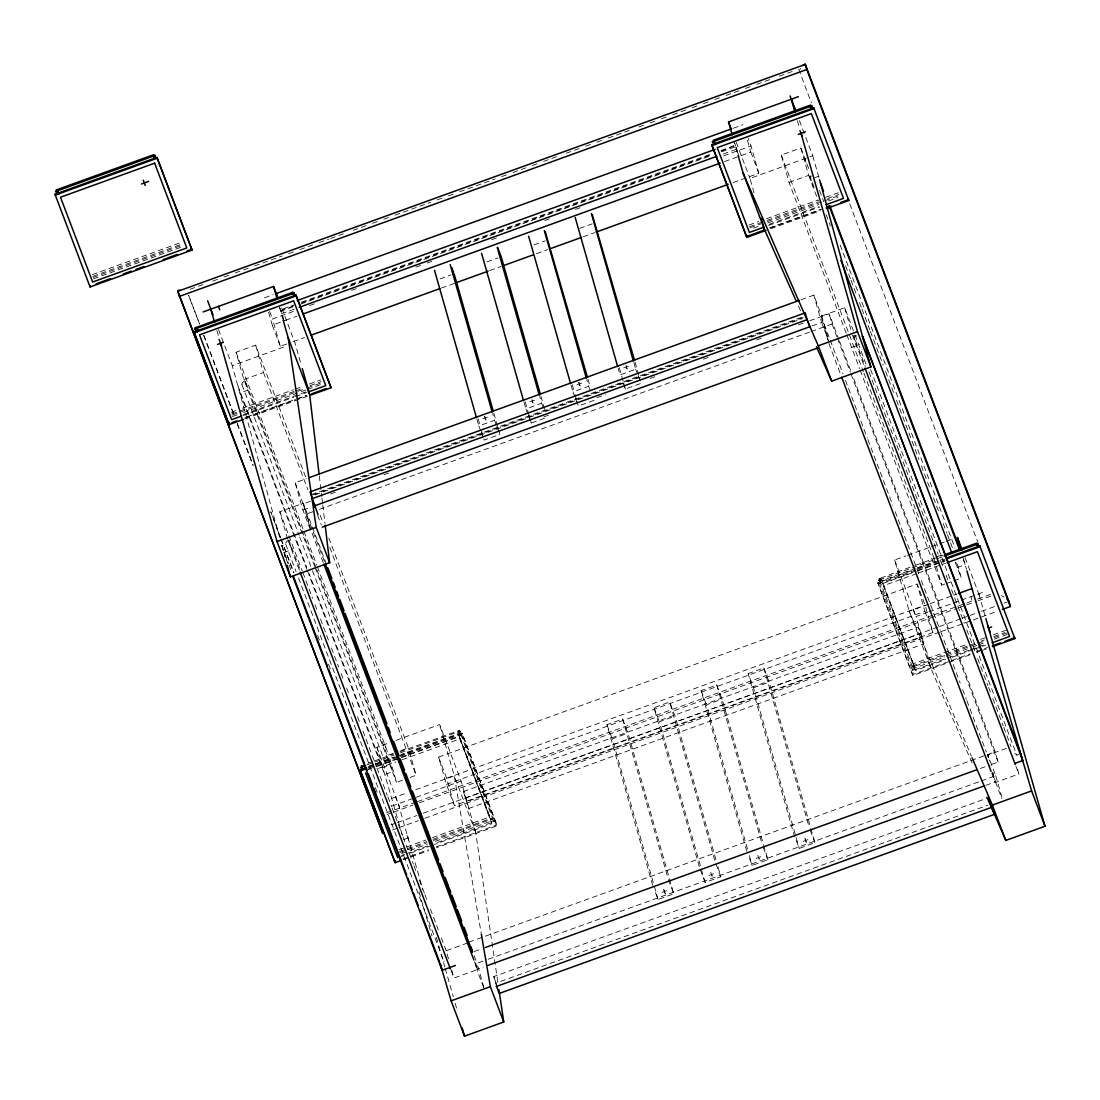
<?xml version="1.0" encoding="UTF-8"?>
<svg xmlns="http://www.w3.org/2000/svg" width="1100" height="1100" viewBox="0 0 1100 1100"><rect width="100%" height="100%" fill="white"/><g stroke="black" fill="none" stroke-linecap="round" stroke-linejoin="round"><path stroke-width="0.75" stroke-dasharray="5 3.75" d="M399.85 751.768L459.305 730.469L458.246 733.796L490.394 818.579L494.697 821.452L435.146 843.301M944.721 655.545L912.45 667.013L913.495 663.685L966.157 644.641M968.88 650.265L912.574 670.587L878.268 580.291L943.58 556.38M799.879 69.602L800.566 68.42M433.386 840.469L492.786 818.785L459.305 730.469M912.45 667.013L878.969 578.683L914.375 565.675M459.002 730.372L457.765 732.077L489.913 816.874L492.786 818.785M912.753 667.109L913.99 665.39L944.309 654.431M494.697 821.452L460.391 731.156L458.246 733.796L400.812 754.559M912.862 670.533L914.719 667.947L945.037 656.989M970.227 654.72L912.862 675.469L877.8 582.752L881.375 583.756L882.571 583.165L878.268 580.291M401.569 757.543L459.36 736.629L462.055 733.109L497.118 825.825L436.562 847.729M92.29 274.601L181.637 242.289M92.785 276.306L182.133 243.994M93.142 277.447L182.683 245.066M93.514 278.864L182.861 246.551M190.08 289.272L206.222 283.429M212.685 281.105L217.525 279.345M223.988 277.007L228.827 275.261M235.276 272.924L248.201 268.249M254.65 265.925L282.095 255.998M288.558 253.66L293.397 251.914M299.86 249.576L312.771 244.901M319.234 242.564L328.914 239.058M330.536 238.48L346.679 232.636M353.141 230.299L366.053 225.637M372.501 223.3L377.355 221.554M383.804 219.216L388.658 217.456M395.106 215.119L430.623 202.276M437.085 199.939L441.925 198.192M448.388 195.855L453.228 194.109M459.69 191.771L495.206 178.929M501.655 176.591L506.509 174.845M512.957 172.507L525.882 167.833M532.331 165.495L537.171 163.749M543.634 161.411L559.776 155.567M566.239 153.23L579.15 148.569M585.612 146.231L590.452 144.485M596.915 142.147L601.755 140.387M608.217 138.05L632.431 129.291M638.88 126.968L643.734 125.208M650.183 122.87L655.023 121.124M661.485 118.786L666.325 117.04M672.788 114.703L685.699 110.027M692.161 107.69L697.001 105.944M703.464 103.606L708.304 101.86M714.766 99.522L719.606 97.776M726.069 95.439L738.98 90.764M745.429 88.426L750.282 86.68M756.731 84.343L772.874 78.499M779.336 76.161L792.247 71.5M264.481 297.784L273.309 294.594M733.301 128.233L742.995 124.726M293.659 305.827L280.748 310.502L280.582 309.732L293.494 305.058M301.551 302.143L712.965 153.354M721.036 150.439L735.598 145.186L739.008 156.324L736.34 149.256L723.429 153.917M301.73 302.913L711.521 154.701M721.201 151.209L735.57 145.31M284.034 320.87L281.243 311.066L294.154 306.405M300.616 304.067L710.407 155.856M721.696 151.772L736.216 146.534M294.264 309.127L281.366 313.803L283.498 319.454M286.756 343.984L280.308 346.321L272.525 318.972L293.466 311.396M309.581 305.58L314.407 303.834M351.464 290.428L356.304 288.681M415.91 267.121L420.75 265.375M427.185 263.038L432.025 261.291M491.631 239.731L496.471 237.985M544.803 220.509L549.629 218.762M575.41 209.44L580.25 207.68M723.635 155.829L751.025 145.929L748.151 138.353M280.308 346.321L272.278 325.119L285.161 320.457M285.656 320.279L296.945 316.195M724.487 161.576L739.503 156.145M741.111 155.567L750.777 152.061L747.12 139.205M314.724 566.514L243.856 379.582L236.074 352.248L255.681 345.153L306.776 479.944M846.216 333.259L789.044 182.421L781.261 155.072L800.869 147.991L809.737 171.394M440.014 278.891L450.986 274.918M487.08 261.869L498.053 257.895M534.132 244.846L545.119 240.873M579.631 228.387L592.185 223.85M293.191 341.66L304.48 337.576M441.416 288.049L454.314 283.387M489.761 270.572L501.036 266.489M536.484 253.674L547.759 249.59M583.206 236.775L594.481 232.691M733.04 182.586L758.808 173.264L751.025 145.929M279.634 537.309L232.251 365.681L286.949 345.895M754.077 192.857L749.98 178.447L812.735 155.746L804.87 135.011M243.856 379.582L263.478 372.487L255.681 345.153M789.044 182.421L808.651 175.326L800.869 147.991M316.181 567.944L245.08 380.366A8.346 3.548 -20.8 0 0 242 384.739L238.081 386.155L306.749 567.325M814.646 177.678L818.565 176.248L819.789 179.465M231.303 412.252L236.087 410.52M242.468 408.21L293.521 389.744M295.116 389.166L303.091 386.279M309.471 383.982L320.65 379.94M749.031 225.019L758.601 221.554M766.576 218.666L817.63 200.2M825.605 197.312L838.365 192.706M231.784 413.957L294.002 391.462M295.597 390.885L303.586 387.998M309.966 385.688L321.131 381.645M749.513 226.724L760.678 222.681M767.058 220.371L818.111 201.905M827.695 198.454L838.86 194.411M232.141 415.099L238.549 412.789M240.144 412.211L305.69 388.493M307.299 387.915L321.681 382.717M749.87 227.865L761.062 223.809M767.456 221.499L823.419 201.259M825.014 200.681L839.41 195.484M232.512 416.529L237.298 414.796M243.678 412.486L305.91 389.978M307.505 389.4L323.455 383.639M753.431 228.126L758.216 226.394M767.786 222.942L818.854 204.476M828.424 201.011L837.994 197.546M243.458 414.466L305.882 391.889M769.189 224.331L818.812 206.387M242.811 415.621L293.879 397.155M295.474 396.578L306.639 392.549M768.529 225.5L819.582 207.034M246.854 416.941L295.226 399.451M296.821 398.874L306.405 395.409M769.409 227.961L820.889 209.344M244.764 418L295.749 399.561M297.344 398.984L306.9 395.519M770.454 227.879L821.439 209.44M244.998 418.853L308.743 395.808M770.701 228.731L820.091 210.87M310.379 529.746L302.913 510.056L295.13 482.721L306.391 478.651M800.924 299.791L813.835 295.13L821.865 316.332L828.286 338.841M482.79 418.866L487.754 417.079M529.856 401.844L534.82 400.056M576.923 384.821L581.886 383.034M623.714 367.909L628.939 366.011M480.618 430.664L478.844 425.947L494.533 420.283L492.663 413.724M527.684 413.641L525.91 408.939L541.599 403.26L539.729 396.701M574.75 396.619L572.976 391.916L588.665 386.237L586.795 379.679M633.861 362.656L635.717 369.215L620.029 374.894L618.173 368.335M311.231 494.67L803.179 316.759M313.005 494.849L803.344 317.529M315.123 494.849L802.23 318.684M287.581 539.082L279.785 511.748L303.325 503.236L326.04 563.173M828.011 340.34L821.136 316.209L844.662 307.697L854.384 333.341M309.581 526.433L303.16 503.924L311.245 500.995M330.632 493.982L335.486 492.236M383.955 474.705L388.809 472.945M543.757 416.914L548.584 415.168M596.956 397.678L605.344 394.639M650.155 378.441L654.995 376.695M703.354 359.191L708.194 357.445M756.566 339.955L761.393 338.209M798.476 324.803L803.316 323.043M809.765 320.719L829.111 313.72L838.846 339.391M493.817 413.105L499.881 434.418L484.192 440.082L480.92 428.615M528.289 415.209L531.259 423.06L546.947 417.395M594.014 400.373L578.325 406.038L576.923 401.129M623.013 382.745L625.391 389.015L641.08 383.35L638.11 375.499M302.913 510.056L310.269 507.402M811.938 325.971L821.617 322.465L813.835 295.13M312.909 511.72L306.46 514.044L324.706 562.183M319.357 509.382L809.463 332.131M811.071 331.554L832.026 323.978L829.111 313.72M285.574 557.342L281.806 545.683L285.725 544.266A8.346 3.548 -20.8 0 1 288.021 540.444M283.759 552.516L291.596 549.684L288.805 539.894L300.382 570.419M851.056 347.6L859.609 344.506M402.105 834.501L376.888 747.244L389.579 742.651M396.041 740.314L439.643 724.543L461.079 781.082L475.681 832.343L497.97 983.043M972.043 762.905L930.641 667.796L909.219 611.27L894.616 560.01L905.878 555.926M907.486 555.349L930.023 547.209M931.631 546.618L938.066 544.294M939.675 543.716L944.501 541.97M946.11 541.379L952.545 539.055M402.572 780.161L396.536 782.348L388.754 755.013L393.277 753.362M400.812 750.64L408.361 747.918L328.68 537.707M944.735 584.086L941.724 585.186L933.928 557.837L941.476 555.115M367.868 763.331L372.666 761.585M374.261 761.008L393.456 754.077M915.97 565.098L943.154 555.266M366.822 764.968L373.684 762.479M374.797 762.094L393.951 755.164M400.331 752.854L460.116 731.211M368.899 766.109L373.697 764.376M375.293 763.799L394.433 756.869M878.611 579.865L881.843 580.594L915.351 568.48M916.946 567.902L934.491 561.55M368.046 767.112L374.413 764.803M376.007 764.225L398.31 756.168M399.905 755.59L462.055 733.109L497.118 825.825M911.268 570.652L877.8 582.752L912.862 675.469M917.634 568.342L938.355 560.862M939.936 560.285L943.126 559.13M368.28 767.965L398.558 757.02M400.152 756.442L462.289 733.961M878.048 583.605L916.286 569.786M917.881 569.209L944.969 559.405M368.033 769.244L374.426 766.934M376.021 766.356L399.946 757.707M401.541 757.13L458.975 736.354L460.556 731.362M916.08 571.038L882.571 583.165L914.719 667.947L912.629 674.616L969.98 653.868M917.675 570.474L944.804 560.656M367.84 769.725L371.058 768.57M377.479 766.246L399.96 758.12M882.365 583.66L916.08 571.464M917.689 570.886L940.156 562.746M941.765 562.169L944.982 561.014M378.345 768.35L395.89 761.997M402.27 759.688L459.704 738.925L491.851 823.707L434.418 844.484M916.809 573.609L883.3 585.723L915.447 670.519L945.766 659.546M918.404 573.031L940.747 564.946M942.343 564.369L945.532 563.227M316.8 569.539L389.73 761.929A8.346 3.548 -20.8 0 0 386.65 766.301L382.717 767.731L309.183 573.732M438.598 757.061L917.098 584.018L925.128 605.206L932.924 632.555L454.41 805.612L446.38 784.41L438.598 757.061L446.627 778.264L454.41 805.612M410.121 777.439L416.144 775.253L408.361 747.918M946.247 583.55L952.284 581.364M953.796 580.814L961.331 578.091L956.753 562.004M446.627 778.264L925.128 605.206M391.49 798.504L407.578 792.688M415.635 789.773L454.245 775.816L439.643 724.543M928.4 604.34L909.219 611.27L971.424 756.236M929.995 603.763L952.366 595.664M953.865 595.127L956.89 594.027M652.699 885.335L606.952 724.707L622.641 719.029L627.99 733.164L673.75 893.791L658.061 899.456L654.486 890.037M718.011 866.938L720.816 876.769L705.128 882.434L699.765 868.312L654.019 707.685L669.707 702.006L675.056 716.141L716.141 860.379M746.831 851.29L701.085 690.663L716.774 684.984L722.122 699.119L767.883 859.746L752.194 865.425L748.619 855.992M748.151 673.64L763.84 667.961L769.189 682.096L814.949 842.724L799.26 848.402L793.898 834.268L748.151 673.64L753.5 687.775L799.26 848.402M446.38 784.41L924.88 611.352L917.098 584.018M391.902 806.094L414.411 797.954M416.02 797.376L461.079 781.082M930.641 667.796L916.039 616.536L927.355 612.439M928.964 611.861L951.569 603.68M953.191 603.102L959.654 600.765M961.263 600.174L985.875 591.277M386.678 812.735L415.745 802.23M417.354 801.652L932.346 615.395M933.969 614.817L975.934 599.638M977.556 599.046L992.076 593.794M387.172 814.454L392.013 812.694M393.621 812.116L412.995 805.104M419.457 802.766L957.055 608.355M958.664 607.764L965.126 605.426M966.735 604.849L976.429 601.342M978.037 600.765L990.949 596.09M463.389 791.56L918.362 627.014L921.883 637.038L466.909 801.584L463.389 791.56L468.861 808.418L923.835 643.871L918.362 627.014M658.061 899.456L612.301 738.829L627.99 733.164M705.128 882.434L659.368 721.806L675.056 716.141M747.519 849.021L706.434 704.784L722.122 699.119M753.5 687.775L769.189 682.096M391.036 824.849L395.876 823.102M397.499 822.525L416.845 815.513M423.308 813.189L937.929 627.069M939.537 626.491L960.506 618.901M962.129 618.324L968.577 615.986M970.186 615.395L979.866 611.902M981.489 611.311L996.009 606.072M1004.066 603.144L1007.298 601.989M465.575 798.05L920.549 633.504M392.494 829.977L397.334 828.231M398.956 827.64L418.316 820.641M424.765 818.317L939.386 632.197M940.995 631.62L963.586 623.439M965.195 622.861L971.657 620.524M973.266 619.946L997.466 611.188M403.645 839.548L410.877 836.921M398.97 849.764L405.35 847.454M406.945 846.876L426.085 839.96M432.465 837.65L489.913 816.874M980.513 639.444L985.298 637.711M993.273 634.837L1007.628 629.64M399.451 851.469L405.831 849.159M407.426 848.595L426.58 841.665M432.96 839.355L490.394 818.579L492.553 819.074M945.904 653.854L974.614 643.459M980.994 641.149L984.184 640.007M993.768 636.543L1004.933 632.5M399.822 852.61L426.993 842.779M946.33 654.967L976.704 643.981M978.299 643.404L984.692 641.08M994.29 637.615L1007.077 632.995M401.775 853.463L427.309 844.223M435.284 841.349L491.123 821.15L494.354 821.879M946.633 656.411L967.367 648.918M973.747 646.607L976.938 645.452M978.532 644.875L986.508 641.987M994.496 639.1L1007.256 634.48M401.527 855.456L404.731 854.287M406.34 853.71L428.739 845.611M970.475 649.688L976.883 647.377M978.477 646.8L986.48 643.899M400.909 856.598L404.099 855.442M410.479 853.133L432.822 845.061M952.146 657.25L972.881 649.743M974.476 649.165L980.856 646.855M982.451 646.277L985.655 645.123M402.861 858.976L428.354 849.75M436.329 846.862L496.87 824.973L491.123 821.15L459.36 736.629M976.36 651.558L987.511 647.529M403.109 859.829L409.475 857.519M411.07 856.941L428.601 850.602M976.607 652.424L979.784 651.269M981.379 650.691L987.759 648.381M468.999 942.095L995.184 751.809L852.83 376.31M448.484 958.76L446.201 950.716L468.16 942.782M1006.362 748.385L987.539 755.191L988.914 760.018M474.141 951.555L480.59 949.218M980.361 768.474L990.041 764.981M991.65 764.39L998.099 762.066L995.184 751.809M1014.599 753.665A8.346 3.548 -20.8 0 1 1016.812 755.164L1020.745 753.747M661.925 892.416L667.15 890.519M708.991 875.394L713.941 873.593M756.058 858.371L761.008 856.584M803.124 841.349L808.074 839.561M483.904 987.415L477.029 963.298L486.709 959.791M488.317 959.214L979.646 781.523M981.255 780.945L995.734 775.706L987.704 754.504L989.532 760.939M483.67 987.607L476.781 969.444L483.244 967.106M985.793 785.359L995.486 781.852L992.736 772.2M451.11 970.489L453.984 978.065L477.524 969.554L475.228 961.51M991.691 772.915L995.335 782.526L1018.861 774.015L1016.565 765.971M496.581 986.384L493.79 976.58L988.969 797.5M497.31 986.617L495.976 983.084L987.924 805.159M879.202 578.394L881.361 578.889L913.99 665.39L912.423 670.381M280.582 309.732L281.243 311.066M881.843 580.594L878.969 578.683M1001.509 595.636L1004.025 597.039M798.476 306.199L801.928 314.009M798.71 69.162L811.36 102.946M849.777 203.885L977.955 542.424M799.425 120.642L804.265 133.416M965.112 557.727L979.976 596.956M963.339 559.845L965.154 564.658L957.316 567.49L955.914 562.595M819.514 190.492L823.763 201.726M840.166 245.011L955.034 548.006M826.128 214.61L830.362 225.816M845.543 265.829L850.396 278.63M851.001 280.239L857.065 296.244M859.499 302.637L861.314 307.45M861.919 309.045L869.811 329.849M870.416 331.457L883.162 365.076M885.582 371.47L894.08 393.882M896.514 400.29L918.954 459.511M921.388 465.905L929.885 488.317M933.515 497.929L939.593 513.934M943.236 523.531L946.866 533.143M947.471 534.737L953.549 550.743M811.662 176.083A8.346 3.548 -20.8 0 0 809.889 176.124L815.348 190.561M808.651 175.326L818.386 200.998M955.254 562.045L961.331 578.091M870.636 369.531L1016.812 755.164M854.989 334.936L866.525 365.379M868.959 371.786L938.19 554.428M940.624 560.835L943.662 568.851M946.096 575.259L949.121 583.261M951.555 589.669L964.315 623.315M966.735 629.723L975.246 652.149M977.666 658.556L987.992 685.795M988.598 687.404L990.426 692.202M992.86 698.61L1003.173 725.849M1003.791 727.457L1011.079 746.68M856.914 336.064A8.346 3.548 -20.8 0 0 853.683 335.844L865.26 366.382M852.459 335.046L864.394 366.534M1015.822 765.999L1018.861 774.015M781.261 155.072L863.376 371.704M863.981 373.312L933.928 557.837M846.835 334.854L859.609 368.555M860.214 370.164L941.724 585.186M839.451 341L852.225 374.701M832.026 323.978L836.894 336.806M837.499 338.415L850.273 372.116M850.891 373.725L998.099 762.066M821.136 316.209L829.634 338.649M830.239 340.244L842.999 373.89M845.433 380.297L867.295 437.979M867.9 439.574L892.801 505.257M895.221 511.665L918.912 574.145M921.346 580.566L940.17 630.231M940.775 631.826L960.218 683.1M962.638 689.507L966.281 699.119M966.886 700.714L986.329 751.987M821.617 322.465L829.084 342.155M995.486 781.852L1001.798 798.504M828.919 343.558L841.074 375.595M750.777 152.061L758.808 173.264M924.88 611.352L932.924 632.555M736.285 142.326L749.98 178.447M894.616 560.01L916.039 616.536M735.721 145.956L734.388 142.422L737.674 153.959M635.717 369.215L637.505 373.931M810.191 830.156L814.949 842.724M626.423 366.919L627.234 369.078M804.829 838.282L806.286 842.133M588.665 386.237L591.635 394.089M763.125 847.179L767.883 859.746M701.085 690.663L706.434 704.784M578.71 382.25L580.168 386.1M757.763 855.305L759.22 859.155L758.134 855.896M575.355 398.186L577.143 402.902M541.599 403.26L544.569 411.111M720.816 876.769L715.454 862.634L669.707 702.006M654.019 707.685L659.368 721.806M532.29 400.964L533.101 403.123M710.696 872.327L712.154 876.178L711.067 872.919M494.533 420.283L496.306 424.985M496.911 426.566L499.881 434.418M668.388 879.656L673.75 893.791M606.952 724.707L612.301 738.829M484.578 416.295L486.035 420.131M663.63 889.35L665.789 895.029M481.223 432.231L483.01 436.947M281.696 307.876L295.006 342.98L301.386 365.42M279.854 308.137L280.748 310.502M475.681 832.343L454.245 775.816L481.388 934.367M269.651 311.41L272.525 318.972M320.155 515.24L323.207 523.27M263.478 372.487L307.876 489.638M317.611 515.309L321.255 524.934M329.78 547.401L416.144 775.253M295.13 482.721L303.16 503.924M474.155 955.721L477.029 963.298M323.262 562.623L311.107 530.571L303.325 503.236M477.524 969.554L474.485 961.537L476.781 969.444M236.074 352.248L303.421 529.911M304.026 531.52L316.772 565.139M317.377 566.734L388.754 755.013M315.026 567.325L396.536 782.348M242 384.739L299.131 535.439M299.736 537.048L311.891 569.112M312.496 570.721L386.65 766.301M218.556 329.56L232.251 365.681M376.888 747.244L399.465 806.795M306.873 569.346L240.034 393.002L247.871 390.156L245.08 380.366M307.491 570.955L384.67 774.565L392.507 771.719L389.73 761.929M407.082 835.395L409.104 840.73M279.785 511.748L288.296 534.174M288.901 535.783L302.266 571.024M302.871 572.619L312.593 598.263M315.012 604.67L318.051 612.673M320.485 619.08L328.982 641.52M331.416 647.928L338.704 667.15M341.137 673.558L344.163 681.574M346.596 687.981L349.635 695.984M352.069 702.391L355.094 710.407M357.527 716.815L360.566 724.831M363 731.239L365.42 737.646M366.025 739.241L376.351 766.48M376.956 768.075L387.283 795.314M387.901 796.923L391.545 806.534M392.15 808.129L402.476 835.367M403.081 836.976L413.408 864.201M414.013 865.81L417.051 873.826M419.471 880.234L424.339 893.049M424.944 894.644L427.982 902.66M430.402 909.067L438.309 929.899M441.334 937.901L446.201 950.716M288.186 540.691L299.75 571.175M285.725 544.266L296.079 571.587M298.526 578.009L444.098 962.046A8.346 3.548 -20.8 0 1 444.111 961.07M188.678 295.254L199.623 324.129L188.554 295.364M203.871 335.349L234.891 417.147M237.311 423.569L253.124 465.272M280.486 537.446L270.751 511.789L280.363 537.556M281.091 539.055L293.865 572.729M317.57 635.291L319.399 640.104M328.515 664.152L330.344 668.965M375.334 787.655L377.163 792.468M203.748 335.459L234.768 417.257M237.201 423.679L253 465.369M280.968 539.151L293.741 572.839M281.806 545.683L288.502 563.365M289.121 564.974L292.16 573.004M286.192 558.951L288.021 563.764M493.79 976.58L495.976 983.084M418.976 891.77L431.998 935.935M978.794 593.835L985.366 616.908M963.215 557.81L966.501 569.346M970.956 596.681L971.946 600.146M995.734 775.706L1002.155 798.215M992.585 772.874L995.335 782.526M812.735 155.746L819.349 178.984M797.404 120.642L799.755 128.892M804.884 158.579L805.888 162.099M809.889 176.124L812.666 185.928M853.683 335.844L856.474 345.647M844.662 307.697L851.537 331.829M913.371 609.469L914.746 614.309M913.495 663.685L915.447 670.519M763.84 667.961L809.119 826.952M805.2 838.874L806.162 842.229M635.016 362.038L640.145 380.064M625.982 365.365L626.931 368.72M716.774 684.984L762.053 843.975M619.327 367.716L625.391 389.015M749.389 855.58L752.194 865.425M587.95 379.06L590.274 387.255M578.916 382.388L579.865 385.743M572.261 384.739L574.585 392.934M575.053 394.57L576.455 399.493M571.106 385.357L572.976 391.916M540.884 396.082L545.077 410.836M531.85 399.41L532.799 402.765M622.641 719.029L667.92 878.02M525.195 401.761L531.259 423.06M664.001 889.941L664.964 893.296M524.04 402.38L525.91 408.939M484.784 416.433L485.732 419.788M478.129 418.784L480.453 426.979M476.974 419.402L478.844 425.947M279.414 306.969L282.7 318.491M268.606 312.249L272.278 325.119M451.701 970.021L453.984 978.065M384.739 744.411L385.729 747.918M398.324 803.77L422.73 889.474M436.342 937.282L444.799 966.941M445.266 968.591L453.255 996.614M455.125 1003.2L457.476 1011.45M395.643 796.702L396.632 800.168M216.92 330.577L219.271 338.814M856.075 344.19L856.804 346.857M281.875 545.559L285.024 557.095M319.316 475.915L321.736 496.334M321.942 498.039L322.548 503.14M322.754 504.845L324.981 523.559"/><path stroke-width="1.5" d="M153.794 156.695L153.931 154.619L56.403 189.887L57.695 191.441M292.793 294.346L292.93 292.27L195.167 327.827L198.041 329.739M810.521 107.113L810.659 105.036L713.13 140.305L714.423 141.859M976.594 545.201L976.731 543.125L944.749 554.689M154.825 158.579L155.32 155.416L55.509 191.51L58.74 194.205M293.824 296.23L294.319 293.067L194.508 329.161L197.739 331.856M811.553 108.996L812.048 105.82L712.236 141.928L715.468 144.623M977.625 547.085L978.12 543.923L944.226 556.132M229.474 422.414L229.061 424.614L243.403 419.43M395.546 860.516L395.134 862.702L401.514 860.406M90.159 285.45L90.062 286.962L192.046 250.085L156.97 157.369L55 194.246L55.248 195.099L157.218 158.221L156.97 157.369L156.64 158.001M746.886 235.867L746.79 237.38L765.916 230.464M813.367 108.419L813.711 107.786L848.774 200.502L826.457 208.56M295.295 296.244L295.982 295.02L331.045 387.736L310.324 395.23M979.096 547.099L979.784 545.875L1014.846 638.591L992.53 646.649M291.692 293.989L292.93 292.27M153.697 157.135L155.031 155.471M810.425 107.552L811.773 105.889M293.191 294.016L294.044 293.123M976.992 544.871L977.831 543.977M802.546 65.546L805.159 64.02L1008.906 601.398L1010.364 606.526L1002.306 609.441M141.488 184.002L148.706 181.39M96.195 283.8L110.536 278.616M123.282 274.01L131.244 271.123M136.029 269.39L143.99 266.516M163.116 259.6L177.458 254.416M187.014 250.951L191.799 249.219L191.111 248.93M179.245 296.464L806.795 69.506L805.338 64.391L177.788 291.335L382.814 833.484L177.788 291.335L178.214 290.359L180.18 290.166M203.129 311.933L273.57 286.454L277.461 296.711M732.201 134.736L728.544 121.921L798.366 96.662M731.679 128.81L276.251 293.521L277.626 298.361M194.246 332.75L296.216 295.873L295.982 295.02L193.999 331.897L229.061 424.614M711.975 145.516L813.945 108.639L813.711 107.786L711.727 144.664L746.79 237.38M297.165 300.548L715.027 149.421M299.104 307.381L716.966 156.255M217.47 344.451L223.383 342.306M798.215 134.42L805.447 131.808M302.885 314.05L720.17 163.144M310.915 335.252L439.808 288.64M455.922 282.81L488.139 271.15M502.645 265.911L533.252 254.843M550.976 248.435L581.584 237.353M596.09 232.114L728.2 184.333M241.216 416.199L231.646 419.664L199.512 334.868L293.645 300.822L325.779 385.619L308.234 391.971M763.73 227.232L749.375 232.43L717.241 147.634L811.36 113.589L843.508 198.385L825.963 204.724M232.004 422.606L236.789 420.874M311.685 393.8L326.026 388.603M764.074 230.189L746.556 236.528L711.727 144.664L712.415 144.925M826.224 207.708L830.995 205.975M840.565 202.524L848.526 199.636L848.774 200.502M309.609 477.482L799.315 300.382M312.001 498.74L807.18 319.66L805.227 312.826L310.062 491.906L318.024 514.635M314.683 505.808L810.329 326.562M325.188 525.264L329.629 562.691L290.414 576.881L277.021 541.544L316.236 527.368L288.173 337.728L283.154 320.1M738.128 155.554L743.146 173.181L818.276 345.799L857.505 331.623L801.157 133.829M322.259 527.175L818.345 347.765M816.447 346.789L831.669 381.136L870.898 366.946L819.569 179.781M366.451 767.69L360.071 769.986L360.319 770.852L395.134 862.702M946.316 557.975L979.784 545.875L980.018 546.727L946.564 558.827M360.319 770.852L366.685 768.543M947.128 562.65L977.433 551.678L1009.58 636.474L992.035 642.826M958.402 593.491L971.974 588.569L966.955 570.955M988.529 628.018L991.622 626.904M992.296 645.796L1000.258 642.923M1005.043 641.19L1014.599 637.739L1014.846 638.591M485.43 947.471L977.144 769.643M292.889 576.62L442.118 970.296L455.386 965.497M1014.846 763.414L1022.684 760.581L1020.745 753.747L862.372 335.968L1022.684 760.581M488.098 965.346L984.184 785.936M498.974 989.808L503.745 1021.982L464.516 1036.173L451.124 1000.835L490.353 986.659L481.388 934.367M972.098 757.817L992.379 805.09L1031.608 790.9L971.974 588.569M496.114 986.549L991.76 807.304M986.975 797.211L1005.785 840.428L1045 826.237L985.848 618.558M712.539 141.776L714.766 142.134M55.811 191.359L58.039 191.73M194.81 329.01L197.038 329.381M56.403 189.887L57.269 189.97M195.401 327.553L196.281 327.621M362.189 767.209L360.539 767.525L362.821 769.436M363.632 766.122L361.24 765.93L362.766 767.195M195.346 332.393L193.999 331.897L228.827 423.761M361.419 770.481L360.071 769.986L394.9 861.85M55.688 194.508L55 194.246L90.062 286.962M847.839 199.347L848.526 199.636M1013.911 637.436L1014.599 637.739M1007.009 599.129L1007.737 599.775M1008.301 600.366L1008.906 601.398M743.146 173.181L764.582 229.708L796.4 301.524M991.072 805.736L992.324 808.61M806.795 69.506L1010.364 606.526M790.061 95.961L795.795 111.073M962.129 549.876L957.371 537.309L961.029 550.124M830.115 206.718L960.176 549.794M820.518 183.095L823.556 191.111M829.029 205.535L959.695 550.22M799.975 130.611L802.01 135.946M987.566 625.474L990.041 631.977M840.895 260.37L951.844 553.066M857.505 331.623L870.898 366.946M1031.608 790.9L1045 826.237M864.985 368.101L1015.218 764.39M841.679 377.204L991.072 771.32M818.276 345.799L831.669 381.136M992.379 805.09L1005.785 840.428M807.18 319.66L809.861 326.728M988.405 798.463L994.441 814.371L499.263 993.451L496.581 986.384M728.544 121.921L730.923 128.191M592.35 214.871L634.549 360.401M545.284 231.894L587.482 377.424M497.626 247.335L501.188 256.768L540.416 394.446M451.743 267.506L453.53 272.209M296.216 295.873L331.045 387.736M288.173 337.728L309.609 394.254L319.11 474.224M316.236 527.368L329.629 562.691M490.353 986.659L503.745 1021.982M327.869 567.985L329.697 572.798M330.041 573.732L331.87 578.531M333.341 582.423L335.17 587.235M336.724 591.346L338.553 596.159M339.762 599.362L344.011 610.569M345.235 613.786L363.756 662.668M364.059 663.451L367.098 671.454M367.414 672.293L372.556 685.877M372.886 686.73L375.925 694.76M376.2 695.489L379.239 703.491M379.582 704.385L381.397 709.197M381.672 709.899L384.711 717.915M385.055 718.822L386.87 723.649M388.355 727.526L390.17 732.339M393.566 741.29L399.039 755.741M400.263 758.945L404.511 770.179M405.735 773.383L410.822 786.803M412.431 791.037L415.47 799.067M415.676 799.617L420.942 813.505M421.149 814.041L427.639 831.16M427.831 831.669L430.856 839.671M431.283 840.785L433.111 845.598M433.29 846.079L438.584 860.049M439.973 863.706L443.011 871.723M445.28 877.69L448.47 886.133M448.924 887.329L450.752 892.141M451.962 895.345L456.225 906.579M457.435 909.796L461.697 921.03M464.131 927.438L467.17 935.468M325.311 563.791L472.533 952.133M323.868 564.217L473.88 959.942M157.218 158.221L192.046 250.085M207.639 300.781L213.001 314.903M219.051 339.364L221.512 345.868M300.121 572.179L450.422 968.99M143.248 180.194L145.269 185.529M293.384 576.221L327.484 666.201M328.707 669.419L367.084 770.646M368.308 773.864L372.57 785.111M373.78 788.315L406.67 875.091M407.894 878.295L412.156 889.556M413.38 892.76L418.248 905.616M420.076 910.442L439.574 961.854M365.585 772.956L397.719 857.753M440.192 963.751L451.124 1000.835M793.98 106.287L794.97 109.752M791.299 99.22L795.053 112.406M761.379 218.488L764.582 229.708M591.374 213.51L633.394 361.02M575.217 217.539L617.705 366.699M544.308 230.519L586.327 378.043M528.619 236.197L570.639 383.721M497.241 247.541L539.261 395.065M481.553 253.22L523.572 400.73M454.121 273.79L493.35 411.469M450.175 264.564L492.195 412.087M434.486 270.243L476.506 417.752M471.103 947.031L472.478 951.857M302.308 368.624L309.609 394.254M273.57 286.454L277.228 299.269M462.165 1027.923L464.516 1036.173M440.179 963.463L442.118 970.296M218.666 306.322L219.656 309.788M210.815 309.155L214.569 322.341M220.674 343.764L277.021 541.544M287.265 565.345L290.414 576.881M314.421 504.089L314.889 507.237M154.632 163.171L60.5 197.216L92.647 282.012L186.78 247.968L154.632 163.171"/></g></svg>
